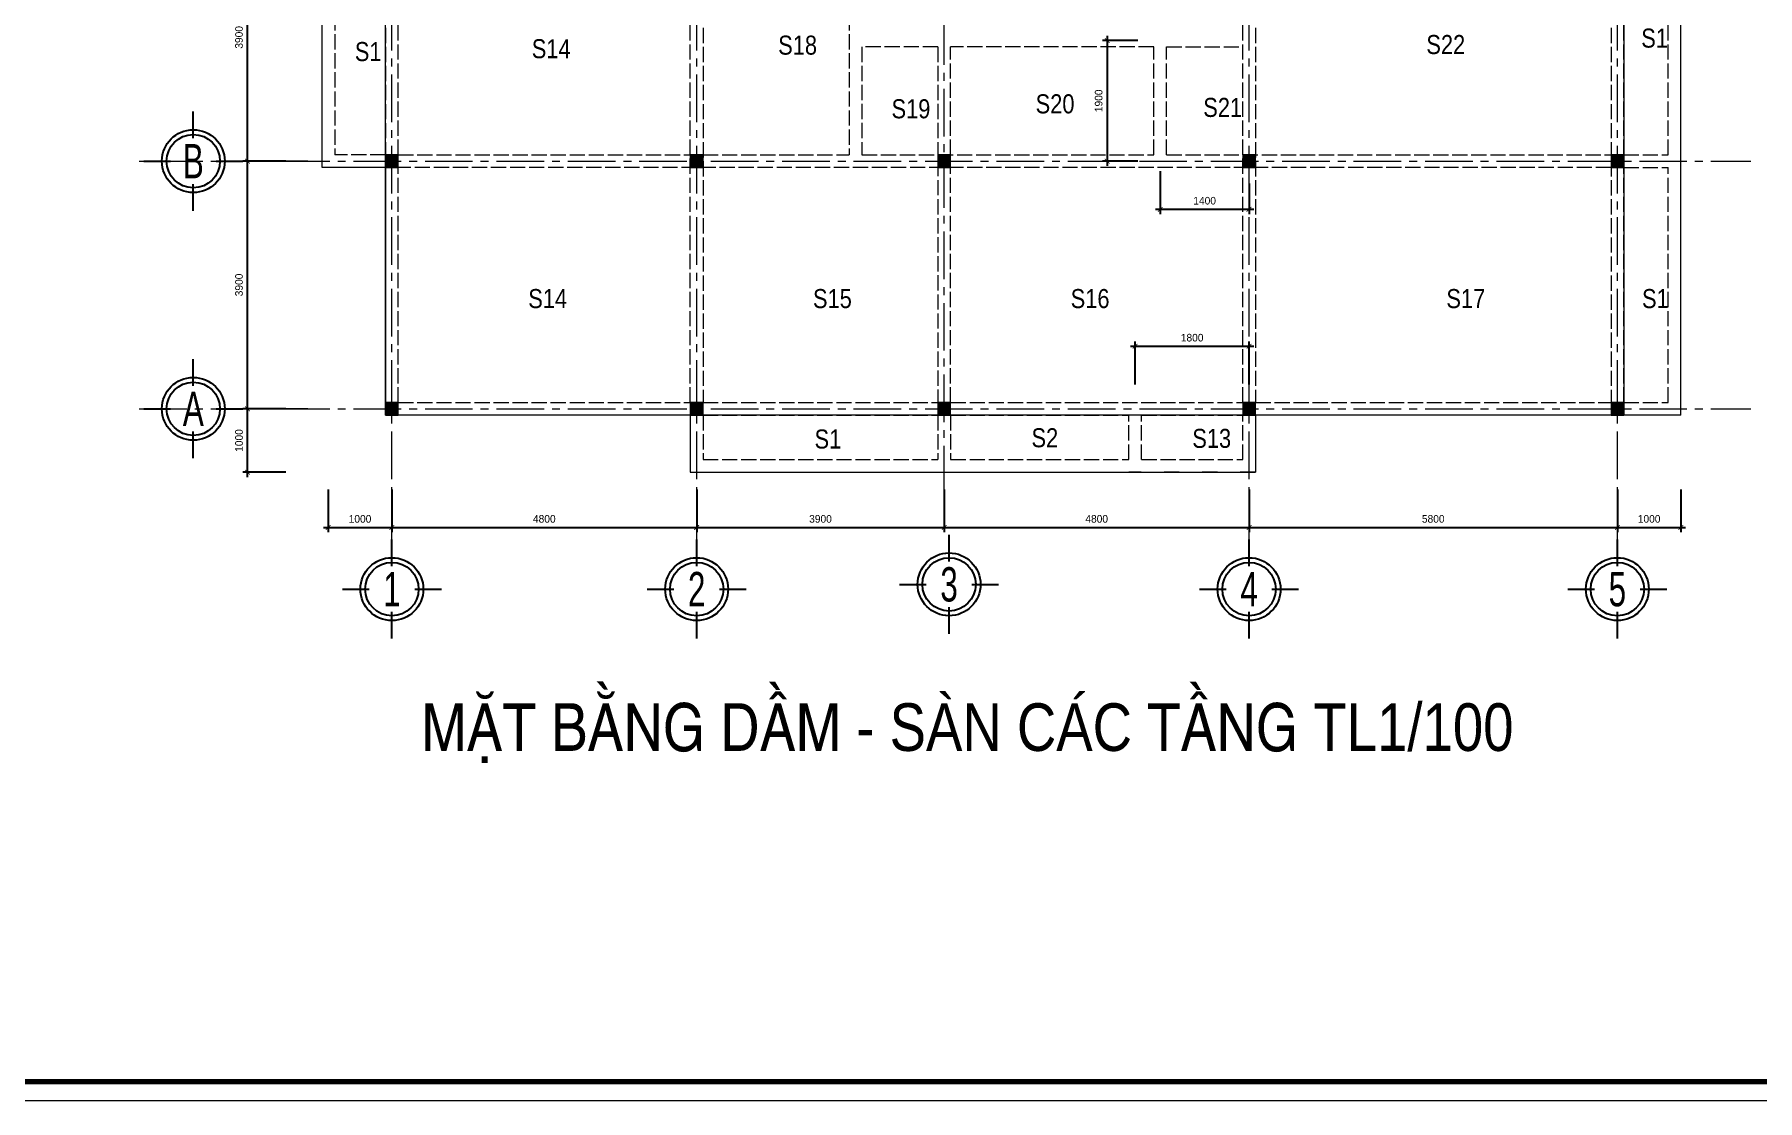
# Model space of a CAD drawing. Header units: inches. Extents: x 1604615 to 1925968, y -294302 to 52467.
# Drawn here: x 1790601 to 1817738, y -267877 to -251086 of the extents above; entities that cross this region are included whole.
import ezdxf
from ezdxf.enums import TextEntityAlignment as Align

# ---------------------------------------------------------------- set-up
doc = ezdxf.new("R2010")
doc.units = ezdxf.units.IN
doc.header["$LTSCALE"] = 20
doc.header["$MEASUREMENT"] = 0
for name, pattern in [('ACAD_ISO02W100', [15, 12, -3]), ('ACAD_ISO03W100', [30, 12, -18]), ('CENTER2', [1.125, 0.75, -0.125, 0.125, -0.125])]:
    doc.linetypes.add(name, pattern=pattern)
doc.layers.get('0').update_dxf_attribs({"lineweight": 13})
for name, color, linetype, lineweight in [('02', 103, 'Continuous', 20), ('khung', 26, 'Continuous', 80), ('kich thuoc', 8, 'Continuous', 13), ('net dut', 7, 'Continuous', 9), ('truc', 16, 'CENTER2', 9)]:
    doc.layers.add(name, color=color, linetype=linetype, lineweight=lineweight)
doc.layers.add('TEXT2', color=4, linetype='Continuous')
doc.styles.add('chu', font='VHELVCN.TTF')
doc.styles.add('text', font='ARIALN.TTF')
doc.dimstyles.new('100THEPMU', dxfattribs={"dimtxt": 120, "dimasz": 75, "dimexe": 75, "dimexo": 250, "dimgap": 75, "dimtad": 1, "dimdec": 0, "dimzin": 4, "dimdsep": 46, "dimtxsty": 'Standard', "dimblk": 'ARCHTICK', "dimcen": 10, "dimdle": 75, "dimadec": 0, "dimazin": 0, "dimtfac": 1, "dimtdec": 0, "dimtix": 1, "dimtofl": 0, "dimtmove": 1, "dimatfit": 3, "dimfxl": 600, "dimfxlon": 1, "dimtolj": 1, "dimtzin": 0, "dimarcsym": 0})

# ---------------------------------------------------------------- blocks, each defined once
blk = doc.blocks.new('_ArchTick')
at = {"color": 0, "linetype": 'ByBlock', "const_width": 0.15}
blk.add_lwpolyline([(-0.5, -0.5), (0.5, 0.5)], dxfattribs=at)
blk = doc.blocks.new('*D510')
at = {"layer": 'Defpoints', "color": 0}
for p in [(1795226, -253181), (1796230, -253181), (1796230, -258851)]:
    blk.add_point(p, dxfattribs=at)
at = {"layer": 'kich thuoc', "color": 0, "lineweight": -2}
for p, q in [((1795226, -258251), (1795226, -258926)), ((1796230, -258251), (1796230, -258926)), ((1795151, -258851), (1796305, -258851))]:
    blk.add_line(p, q, dxfattribs=at)
at = {"layer": 'kich thuoc', "color": 0, "lineweight": -2, "xscale": 75, "yscale": 75, "zscale": 75, "rotation": 180}
blk.add_blockref('_ArchTick', (1795226, -258851), dxfattribs=at)
at = {"layer": 'kich thuoc', "color": 0, "lineweight": -2, "xscale": 75, "yscale": 75, "zscale": 75}
blk.add_blockref('_ArchTick', (1796230, -258851), dxfattribs=at)
at = {"layer": 'kich thuoc', "color": 0, "insert": (1795728, -258716), "char_height": 120, "attachment_point": 5}
blk.add_mtext('\\A1;1000', dxfattribs=at)
blk = doc.blocks.new('*D511')
at = {"layer": 'Defpoints', "color": 0}
for p in [(1796230, -253181), (1801030, -257081), (1801030, -258851)]:
    blk.add_point(p, dxfattribs=at)
at = {"layer": 'kich thuoc', "color": 0, "lineweight": -2}
for p, q in [((1796230, -258251), (1796230, -258926)), ((1801030, -258251), (1801030, -258926)), ((1796155, -258851), (1801105, -258851))]:
    blk.add_line(p, q, dxfattribs=at)
at = {"layer": 'kich thuoc', "color": 0, "lineweight": -2, "xscale": 75, "yscale": 75, "zscale": 75, "rotation": 180}
blk.add_blockref('_ArchTick', (1796230, -258851), dxfattribs=at)
at = {"layer": 'kich thuoc', "color": 0, "lineweight": -2, "xscale": 75, "yscale": 75, "zscale": 75}
blk.add_blockref('_ArchTick', (1801030, -258851), dxfattribs=at)
at = {"layer": 'kich thuoc', "color": 0, "insert": (1798630, -258716), "char_height": 120, "attachment_point": 5}
blk.add_mtext('\\A1;4800', dxfattribs=at)
blk = doc.blocks.new('*D512')
at = {"layer": 'Defpoints', "color": 0}
for p in [(1801030, -257081), (1804930, -257081), (1804930, -258851)]:
    blk.add_point(p, dxfattribs=at)
at = {"layer": 'kich thuoc', "color": 0, "lineweight": -2}
for p, q in [((1801030, -258251), (1801030, -258926)), ((1804930, -258251), (1804930, -258926)), ((1800955, -258851), (1805005, -258851))]:
    blk.add_line(p, q, dxfattribs=at)
at = {"layer": 'kich thuoc', "color": 0, "lineweight": -2, "xscale": 75, "yscale": 75, "zscale": 75, "rotation": 180}
blk.add_blockref('_ArchTick', (1801030, -258851), dxfattribs=at)
at = {"layer": 'kich thuoc', "color": 0, "lineweight": -2, "xscale": 75, "yscale": 75, "zscale": 75}
blk.add_blockref('_ArchTick', (1804930, -258851), dxfattribs=at)
at = {"layer": 'kich thuoc', "color": 0, "insert": (1802980, -258716), "char_height": 120, "attachment_point": 5}
blk.add_mtext('\\A1;3900', dxfattribs=at)
blk = doc.blocks.new('*D513')
at = {"layer": 'Defpoints', "color": 0}
for p in [(1804930, -257081), (1809730, -257081), (1809730, -258851)]:
    blk.add_point(p, dxfattribs=at)
at = {"layer": 'kich thuoc', "color": 0, "lineweight": -2}
for p, q in [((1804930, -258251), (1804930, -258926)), ((1809730, -258251), (1809730, -258926)), ((1804855, -258851), (1809805, -258851))]:
    blk.add_line(p, q, dxfattribs=at)
at = {"layer": 'kich thuoc', "color": 0, "lineweight": -2, "xscale": 75, "yscale": 75, "zscale": 75, "rotation": 180}
blk.add_blockref('_ArchTick', (1804930, -258851), dxfattribs=at)
at = {"layer": 'kich thuoc', "color": 0, "lineweight": -2, "xscale": 75, "yscale": 75, "zscale": 75}
blk.add_blockref('_ArchTick', (1809730, -258851), dxfattribs=at)
at = {"layer": 'kich thuoc', "color": 0, "insert": (1807330, -258716), "char_height": 120, "attachment_point": 5}
blk.add_mtext('\\A1;4800', dxfattribs=at)
blk = doc.blocks.new('*D514')
at = {"layer": 'Defpoints', "color": 0}
for p in [(1809730, -257081), (1815530, -257081), (1815530, -258851)]:
    blk.add_point(p, dxfattribs=at)
at = {"layer": 'kich thuoc', "color": 0, "lineweight": -2}
for p, q in [((1809730, -258251), (1809730, -258926)), ((1815530, -258251), (1815530, -258926)), ((1809655, -258851), (1815605, -258851))]:
    blk.add_line(p, q, dxfattribs=at)
at = {"layer": 'kich thuoc', "color": 0, "lineweight": -2, "xscale": 75, "yscale": 75, "zscale": 75, "rotation": 180}
blk.add_blockref('_ArchTick', (1809730, -258851), dxfattribs=at)
at = {"layer": 'kich thuoc', "color": 0, "lineweight": -2, "xscale": 75, "yscale": 75, "zscale": 75}
blk.add_blockref('_ArchTick', (1815530, -258851), dxfattribs=at)
at = {"layer": 'kich thuoc', "color": 0, "insert": (1812630, -258716), "char_height": 120, "attachment_point": 5}
blk.add_mtext('\\A1;5800', dxfattribs=at)
blk = doc.blocks.new('*D515')
at = {"layer": 'Defpoints', "color": 0}
for p in [(1815530, -257081), (1816530, -257081), (1816530, -258851)]:
    blk.add_point(p, dxfattribs=at)
at = {"layer": 'kich thuoc', "color": 0, "lineweight": -2}
for p, q in [((1815530, -258251), (1815530, -258926)), ((1816530, -258251), (1816530, -258926)), ((1815455, -258851), (1816605, -258851))]:
    blk.add_line(p, q, dxfattribs=at)
at = {"layer": 'kich thuoc', "color": 0, "lineweight": -2, "xscale": 75, "yscale": 75, "zscale": 75, "rotation": 180}
blk.add_blockref('_ArchTick', (1815530, -258851), dxfattribs=at)
at = {"layer": 'kich thuoc', "color": 0, "lineweight": -2, "xscale": 75, "yscale": 75, "zscale": 75}
blk.add_blockref('_ArchTick', (1816530, -258851), dxfattribs=at)
at = {"layer": 'kich thuoc', "color": 0, "insert": (1816030, -258716), "char_height": 120, "attachment_point": 5}
blk.add_mtext('\\A1;1000', dxfattribs=at)
blk = doc.blocks.new('*D516')
at = {"layer": 'Defpoints', "color": 0}
for p in [(1793957, -256981), (1800930, -256981), (1800930, -257981)]:
    blk.add_point(p, dxfattribs=at)
at = {"layer": 'kich thuoc', "color": 0, "lineweight": -2}
for p, q in [((1794557, -256981), (1793882, -256981)), ((1793957, -258056), (1793957, -256906)), ((1794557, -257981), (1793882, -257981))]:
    blk.add_line(p, q, dxfattribs=at)
at = {"layer": 'kich thuoc', "color": 0, "lineweight": -2, "xscale": 75, "yscale": 75, "zscale": 75}
for p, rotation in [((1793957, -256981), 90), ((1793957, -257981), 270)]:
    blk.add_blockref('_ArchTick', p, dxfattribs=dict(at, rotation=rotation))
at = {"layer": 'kich thuoc', "color": 0, "insert": (1793822, -257481), "char_height": 120, "attachment_point": 5, "rotation": 90}
blk.add_mtext('\\A1;1000', dxfattribs=at)
blk = doc.blocks.new('*D517')
at = {"layer": 'Defpoints', "color": 0}
for p in [(1793957, -253081), (1796130, -253081), (1800930, -256981)]:
    blk.add_point(p, dxfattribs=at)
at = {"layer": 'kich thuoc', "color": 0, "lineweight": -2}
for p, q in [((1794557, -253081), (1793882, -253081)), ((1793957, -257056), (1793957, -253006)), ((1794557, -256981), (1793882, -256981))]:
    blk.add_line(p, q, dxfattribs=at)
at = {"layer": 'kich thuoc', "color": 0, "lineweight": -2, "xscale": 75, "yscale": 75, "zscale": 75}
for p, rotation in [((1793957, -253081), 90), ((1793957, -256981), 270)]:
    blk.add_blockref('_ArchTick', p, dxfattribs=dict(at, rotation=rotation))
at = {"layer": 'kich thuoc', "color": 0, "insert": (1793822, -255031), "char_height": 120, "attachment_point": 5, "rotation": 90}
blk.add_mtext('\\A1;3900', dxfattribs=at)
blk = doc.blocks.new('*D518')
at = {"layer": 'Defpoints', "color": 0}
for p in [(1793957, -249181), (1796130, -249181), (1796130, -253081)]:
    blk.add_point(p, dxfattribs=at)
at = {"layer": 'kich thuoc', "color": 0, "lineweight": -2}
for p, q in [((1793957, -253156), (1793957, -249106)), ((1794557, -249181), (1793882, -249181)), ((1794557, -253081), (1793882, -253081))]:
    blk.add_line(p, q, dxfattribs=at)
at = {"layer": 'kich thuoc', "color": 0, "lineweight": -2, "xscale": 75, "yscale": 75, "zscale": 75}
for p, rotation in [((1793957, -249181), 90), ((1793957, -253081), 270)]:
    blk.add_blockref('_ArchTick', p, dxfattribs=dict(at, rotation=rotation))
at = {"layer": 'kich thuoc', "color": 0, "insert": (1793822, -251131), "char_height": 120, "attachment_point": 5, "rotation": 90}
blk.add_mtext('\\A1;3900', dxfattribs=at)
blk = doc.blocks.new('*D522')
at = {"layer": 'Defpoints', "color": 0}
for p in [(1809730, -255997), (1807935, -257104), (1809730, -257191)]:
    blk.add_point(p, dxfattribs=at)
at = {"layer": 'kich thuoc', "color": 0, "lineweight": -2}
for p, q in [((1807860, -255997), (1809805, -255997)), ((1807935, -256597), (1807935, -255922)), ((1809730, -256597), (1809730, -255922))]:
    blk.add_line(p, q, dxfattribs=at)
at = {"layer": 'kich thuoc', "color": 0, "lineweight": -2, "xscale": 75, "yscale": 75, "zscale": 75, "rotation": 180}
blk.add_blockref('_ArchTick', (1807935, -255997), dxfattribs=at)
at = {"layer": 'kich thuoc', "color": 0, "lineweight": -2, "xscale": 75, "yscale": 75, "zscale": 75}
blk.add_blockref('_ArchTick', (1809730, -255997), dxfattribs=at)
at = {"layer": 'kich thuoc', "color": 0, "insert": (1808833, -255862), "char_height": 120, "attachment_point": 5}
blk.add_mtext('\\A1;1800', dxfattribs=at)
blk = doc.blocks.new('*D523')
at = {"layer": 'Defpoints', "color": 0}
for p in [(1808330, -252981), (1809730, -253181), (1808330, -253840)]:
    blk.add_point(p, dxfattribs=at)
at = {"layer": 'kich thuoc', "color": 0, "lineweight": -2}
for p, q in [((1808330, -253240), (1808330, -253915)), ((1809730, -253431), (1809730, -253915)), ((1809805, -253840), (1808255, -253840))]:
    blk.add_line(p, q, dxfattribs=at)
at = {"layer": 'kich thuoc', "color": 0, "lineweight": -2, "xscale": 75, "yscale": 75, "zscale": 75, "rotation": 180}
blk.add_blockref('_ArchTick', (1808330, -253840), dxfattribs=at)
at = {"layer": 'kich thuoc', "color": 0, "lineweight": -2, "xscale": 75, "yscale": 75, "zscale": 75}
blk.add_blockref('_ArchTick', (1809730, -253840), dxfattribs=at)
at = {"layer": 'kich thuoc', "color": 0, "insert": (1809030, -253705), "char_height": 120, "attachment_point": 5}
blk.add_mtext('\\A1;1400', dxfattribs=at)
blk = doc.blocks.new('*D524')
at = {"layer": 'Defpoints', "color": 0}
for p in [(1808230, -251181), (1807496, -253081), (1808230, -253081)]:
    blk.add_point(p, dxfattribs=at)
at = {"layer": 'kich thuoc', "color": 0, "lineweight": -2}
for p, q in [((1807980, -251181), (1807421, -251181)), ((1807496, -251106), (1807496, -253156)), ((1807980, -253081), (1807421, -253081))]:
    blk.add_line(p, q, dxfattribs=at)
at = {"layer": 'kich thuoc', "color": 0, "lineweight": -2, "xscale": 75, "yscale": 75, "zscale": 75}
for p, rotation in [((1807496, -251181), 90), ((1807496, -253081), 270)]:
    blk.add_blockref('_ArchTick', p, dxfattribs=dict(at, rotation=rotation))
at = {"layer": 'kich thuoc', "color": 0, "insert": (1807361, -252131), "char_height": 120, "attachment_point": 5, "rotation": 90}
blk.add_mtext('\\A1;1900', dxfattribs=at)

msp = doc.modelspace()

# ---------------------------------------------------------------- linework, layer by layer
at = {"linetype": 'ACAD_ISO03W100'}
for p, q in [((1796329.9, -256881.5), (1796129.9, -256881.5)), ((1796129.9, -256881.5), (1796129.9, -257081.5)), ((1796329.9, -257081.5), (1796329.9, -256881.5)), ((1801129.9, -256881.5), (1800929.9, -256881.5)), ((1800929.9, -256881.5), (1800929.9, -257081.5)), ((1801129.9, -257081.5), (1801129.9, -256881.5)), ((1805029.9, -256881.5), (1804829.9, -256881.5)), ((1804829.9, -256881.5), (1804829.9, -257081.5)), ((1805029.9, -257081.5), (1805029.9, -256881.5)), ((1796129.9, -257081.5), (1796329.9, -257081.5)), ((1800929.9, -257081.5), (1801129.9, -257081.5)), ((1804829.9, -257081.5), (1805029.9, -257081.5))]:
    msp.add_line(p, q, dxfattribs=at)
for points in [[(1796129.9, -253181.5), (1796329.9, -253181.5), (1796329.9, -252981.5), (1796129.9, -252981.5)], [(1804829.9, -253181.5), (1805029.9, -253181.5), (1805029.9, -252981.5), (1804829.9, -252981.5)], [(1809629.9, -253181.5), (1809829.9, -253181.5), (1809829.9, -252981.5), (1809629.9, -252981.5)], [(1815429.9, -253181.5), (1815629.9, -253181.5), (1815629.9, -252981.5), (1815429.9, -252981.5)], [(1809629.9, -257081.5), (1809829.9, -257081.5), (1809829.9, -256881.5), (1809629.9, -256881.5)], [(1815429.9, -257081.5), (1815629.9, -257081.5), (1815629.9, -256881.5), (1815429.9, -256881.5)]]:
    msp.add_lwpolyline(points, close=True, dxfattribs=at)
at = {"linetype": 'ACAD_ISO02W100'}
msp.add_lwpolyline([(1800929.9, -253181.5), (1801129.9, -253181.5), (1801129.9, -252981.5), (1800929.9, -252981.5)], close=True, dxfattribs=at)
at = {"linetype": 'ACAD_ISO03W100'}
for points in [[(1796129.9, -252981.5), (1796329.9, -252981.5), (1796129.9, -253181.5), (1796329.9, -253181.5)], [(1804829.9, -252981.5), (1805029.9, -252981.5), (1804829.9, -253181.5), (1805029.9, -253181.5)], [(1809629.9, -252981.5), (1809829.9, -252981.5), (1809629.9, -253181.5), (1809829.9, -253181.5)], [(1815429.9, -252981.5), (1815629.9, -252981.5), (1815429.9, -253181.5), (1815629.9, -253181.5)], [(1796129.9, -256881.5), (1796329.9, -256881.5), (1796129.9, -257081.5), (1796329.9, -257081.5)], [(1800929.9, -256881.5), (1801129.9, -256881.5), (1800929.9, -257081.5), (1801129.9, -257081.5)], [(1804829.9, -256881.5), (1805029.9, -256881.5), (1804829.9, -257081.5), (1805029.9, -257081.5)], [(1809629.9, -256881.5), (1809829.9, -256881.5), (1809629.9, -257081.5), (1809829.9, -257081.5)], [(1815429.9, -256881.5), (1815629.9, -256881.5), (1815429.9, -257081.5), (1815629.9, -257081.5)]]:
    msp.add_solid(points, dxfattribs=at)
at = {"linetype": 'ACAD_ISO02W100'}
msp.add_solid([(1800929.9, -252981.5), (1801129.9, -252981.5), (1800929.9, -253181.5), (1801129.9, -253181.5)], dxfattribs=at)
at = {"layer": '02'}
msp.add_lwpolyline([(1762347, -267877), (1846447, -267877), (1846447, -208477), (1762347, -208477)], close=True, dxfattribs=at)
at = {"layer": 'khung'}
msp.add_lwpolyline([(1762647, -267577), (1846147, -267577), (1846147, -208777), (1762647, -208777)], close=True, dxfattribs=at)
at = {"layer": 'net dut', "linetype": 'Continuous'}
for p, q in [((1795129.9, -253181.5), (1795129.9, -243281.3)), ((1816529.9, -257081.5), (1816529.9, -249081.5)), ((1796129.9, -253181.5), (1795129.9, -253181.5)), ((1796129.9, -252981.5), (1796129.9, -256881.5)), ((1801129.9, -257081.5), (1796329.9, -257081.5)), ((1800929.9, -257081.5), (1800929.9, -257981.5)), ((1815429.9, -257081.5), (1809630.2, -257081.5)), ((1809829.9, -257081.5), (1809829.9, -257981.5)), ((1800929.9, -257981.5), (1809829.9, -257981.5))]:
    msp.add_line(p, q, dxfattribs=at)
at = {"layer": 'net dut', "linetype": 'ACAD_ISO02W100'}
for p, q in [((1796129.9, -247081.5), (1796129.9, -252981.5)), ((1796329.9, -256881.5), (1796329.9, -247081.5)), ((1800929.9, -256881.5), (1800929.9, -247081.5)), ((1801129.9, -247081.5), (1801129.9, -256881.5)), ((1815429.9, -247981.5), (1815429.9, -256881.5)), ((1795329.9, -249281.5), (1795329.9, -252981.5)), ((1803429.9, -249281.5), (1803429.9, -252981.5)), ((1815629.9, -256881.5), (1815629.9, -249289.7)), ((1816329.9, -252981.5), (1816329.9, -249289.7)), ((1804829.9, -251279.4), (1803629.9, -251279.4)), ((1803629.9, -251279.4), (1803629.9, -252981.5)), ((1804829.9, -251279.4), (1804829.9, -256881.5)), ((1805029.9, -256881.5), (1805029.9, -251281.5)), ((1808229.9, -251281.5), (1805029.9, -251281.5)), ((1808229.9, -252981.5), (1808229.9, -251281.5)), ((1808429.9, -252981.5), (1808429.9, -251281.5)), ((1808429.9, -251281.5), (1809629.9, -251281.5)), ((1796129.9, -252981.5), (1795329.9, -252981.5)), ((1815629.9, -252981.5), (1816329.9, -252981.5)), ((1815629.9, -253181.5), (1816329.9, -253181.5)), ((1816329.9, -256881.5), (1816329.9, -253181.5)), ((1796329.9, -256881.5), (1815429.9, -256881.5)), ((1815629.9, -256881.5), (1816329.9, -256881.5)), ((1801129.9, -257081.5), (1801129.9, -257781.5)), ((1801129.9, -257081.5), (1807835.4, -257081.5)), ((1804829.9, -257081.5), (1804829.9, -257781.5)), ((1805029.9, -257081.5), (1805029.9, -257781.5)), ((1807835.4, -257781.5), (1807835.4, -257081.5)), ((1808035.4, -257781.5), (1808035.4, -257081.5)), ((1808035.4, -257081.5), (1809629.9, -257081.5)), ((1809630.2, -257781.5), (1809630.2, -257081.5)), ((1801129.9, -257781.5), (1804829.9, -257781.5)), ((1805029.9, -257781.5), (1807835.4, -257781.5)), ((1808035.4, -257781.5), (1809630.2, -257781.5))]:
    msp.add_line(p, q, dxfattribs=at)
at = {"layer": 'net dut', "color": 1, "linetype": 'Continuous'}
for p, q in [((1794906.5, -253081.5), (1794006.5, -253081.5)), ((1794906.5, -256981.5), (1794006.5, -256981.5))]:
    msp.add_line(p, q, dxfattribs=at)
at = {"layer": 'net dut', "linetype": 'ACAD_ISO03W100'}
for p, q in [((1796129.9, -256881.5), (1796329.9, -256881.5)), ((1801129.9, -256881.5), (1800929.9, -256881.5)), ((1804829.9, -256881.5), (1805029.9, -256881.5)), ((1815429.9, -256881.5), (1815629.9, -256881.5)), ((1809829.9, -257981.5), (1807835.4, -257981.5))]:
    msp.add_line(p, q, dxfattribs=at)
at = {"layer": 'net dut'}
msp.add_line((1816529.9, -257081.5), (1815629.9, -257081.5), dxfattribs=at)
msp.add_lwpolyline([(1796129.9, -238481.5), (1815629.9, -238481.5), (1815629.9, -257081.5), (1796129.9, -257081.5)], close=True, dxfattribs=at)
at = {"layer": 'net dut', "linetype": 'ACAD_ISO02W100'}
for points in [[(1809829.9, -247981.5), (1809829.9, -256881.5), (1809629.9, -256881.5), (1809629.9, -242581.5)], [(1808429.9, -252981.5), (1815429.9, -252981.5), (1815429.9, -253181.5), (1796329.9, -253181.5), (1796329.9, -252981.5), (1803429.9, -252981.5)], [(1803629.9, -252981.5), (1808229.9, -252981.5)]]:
    msp.add_lwpolyline(points, dxfattribs=at)
at = {"layer": 'TEXT2'}
for p, q in [((1793102.2, -252721.5), (1793102.2, -252301.5)), ((1792322.2, -253081.5), (1792742.2, -253081.5)), ((1793462.2, -253081.5), (1793882.2, -253081.5)), ((1793102.2, -253861.5), (1793102.2, -253441.5)), ((1793102.2, -256621.5), (1793102.2, -256201.5)), ((1792322.2, -256981.5), (1792742.2, -256981.5)), ((1793462.2, -256981.5), (1793882.2, -256981.5)), ((1793102.2, -257761.5), (1793102.2, -257341.5)), ((1796229.9, -259461.6), (1796229.9, -259041.6)), ((1801029.9, -259461.6), (1801029.9, -259041.6)), ((1805004.9, -259386.6), (1805004.9, -258966.6)), ((1809729.9, -259461.6), (1809729.9, -259041.6)), ((1815529.9, -259461.6), (1815529.9, -259041.6)), ((1795449.9, -259821.6), (1795869.9, -259821.6)), ((1796589.9, -259821.6), (1797009.9, -259821.6)), ((1800249.9, -259821.6), (1800669.9, -259821.6)), ((1801389.9, -259821.6), (1801809.9, -259821.6)), ((1804224.9, -259746.6), (1804644.9, -259746.6)), ((1805364.9, -259746.6), (1805784.9, -259746.6)), ((1808949.9, -259821.6), (1809369.9, -259821.6)), ((1810089.9, -259821.6), (1810509.9, -259821.6)), ((1814749.9, -259821.6), (1815169.9, -259821.6)), ((1815889.9, -259821.6), (1816309.9, -259821.6)), ((1796229.9, -260601.6), (1796229.9, -260181.6)), ((1801029.9, -260601.6), (1801029.9, -260181.6)), ((1805004.9, -260526.6), (1805004.9, -260106.6)), ((1809729.9, -260601.6), (1809729.9, -260181.6)), ((1815529.9, -260601.6), (1815529.9, -260181.6))]:
    msp.add_line(p, q, dxfattribs=at)
for centre, radius in [((1793102.2, -253081.5), 495), ((1793102.2, -253081.5), 420), ((1793102.2, -256981.5), 495), ((1793102.2, -256981.5), 420), ((1796229.9, -259821.6), 495), ((1796229.9, -259821.6), 420), ((1801029.9, -259821.6), 495), ((1801029.9, -259821.6), 420), ((1805004.9, -259746.6), 495), ((1805004.9, -259746.6), 420), ((1809729.9, -259821.6), 495), ((1809729.9, -259821.6), 420), ((1815529.9, -259821.6), 495), ((1815529.9, -259821.6), 420)]:
    msp.add_circle(centre, radius, dxfattribs=at)
at = {"layer": 'truc', "ltscale": 50}
for p, q in [((1796229.9, -259215.6), (1796229.9, -236011.2)), ((1801029.9, -259215.6), (1801029.9, -236011.2)), ((1804929.9, -258315.6), (1804929.9, -236011.2)), ((1809729.9, -259215.6), (1809729.9, -236011.2)), ((1815529.9, -259215.6), (1815529.9, -236011.2)), ((1792251.5, -253081.5), (1817632.8, -253081.5)), ((1792251.5, -256981.5), (1817632.8, -256981.5))]:
    msp.add_line(p, q, dxfattribs=at)

# ---------------------------------------------------------------- texts
at = {"color": 1, "char_height": 300, "width": 363.074, "attachment_point": 1, "style": 'chu'}
for s, insert in [('S1', (1815906.4, -250992.7)), ('S1', (1795646.3, -251204.9)), ('S14', (1798432.9, -251159.8)), ('S18', (1802313.9, -251103.5)), ('S22', (1812521.8, -251094.1)), ('S19', (1804099, -252106)), ('S20', (1806368.6, -252028.1)), ('S21', (1809008.5, -252084.5)), ('S14', (1798377.7, -255095.5)), ('S15', (1802862, -255095.5)), ('S16', (1806920.4, -255095.5)), ('S17', (1812837.1, -255095.5)), ('S1', (1815918.6, -255095.5)), ('S1', (1802886.4, -257307.4)), ('S2', (1806303.1, -257287.5)), ('S13', (1808835.7, -257297.5))]:
    msp.add_mtext(s, dxfattribs=dict(at, insert=insert))
at = {"insert": (1796691.6, -261620.3), "char_height": 750, "width": 28470.534, "attachment_point": 1, "style": 'chu'}
msp.add_mtext('MAËT BAÈNG DAÀM - SAØN CAÙC TAÀNG TL1/100', dxfattribs=at)
at = {"layer": 'TEXT2', "style": 'text', "width": 0.8}
for tag, p in [('B', (1793102.2, -253081.5)), ('A', (1793102.2, -256981.5)), ('1', (1796229.9, -259821.6)), ('2', (1801029.9, -259821.6)), ('3', (1805004.9, -259746.6)), ('4', (1809729.9, -259821.6)), ('5', (1815529.9, -259821.6))]:
    msp.add_attdef(tag, text='1', height=540, dxfattribs=at).set_placement(p, align=Align.MIDDLE_CENTER)

# ---------------------------------------------------------------- dimensions: what is measured, and where the dimension line sits
at = {"layer": 'kich thuoc'}
for base, p1, p2, picture, middle in [((1793957.2, -249181.5), (1796129.9, -253081.5), (1796129.9, -249181.5), '*D518', (1793822.2, -251131.5)), ((1807496.4, -253081.5), (1808229.9, -251181.5), (1808229.9, -253081.5), '*D524', (1807361.4, -252131.5)), ((1793957.2, -253081.5), (1800929.9, -256981.5), (1796129.9, -253081.5), '*D517', (1793822.2, -255031.5)), ((1793957.2, -256981.5), (1800929.9, -257981.5), (1800929.9, -256981.5), '*D516', (1793822.2, -257481.5))]:
    dim = msp.add_linear_dim(base=base, p1=p1, p2=p2, angle=90, dimstyle='100THEPMU', dxfattribs=at)
    dim.commit()
    dim.dimension.update_dxf_attribs({"geometry": picture, "text_midpoint": middle})
for base, p1, p2, text, picture, middle in [((1796229.9, -258851.3), (1795226, -253181.5), (1796229.9, -253181.5), '1000', '*D510', (1795727.9, -258716.3)), ((1809729.9, -255996.8), (1807935.4, -257103.9), (1809729.9, -257190.6), '1800', '*D522', (1808832.6, -255861.8))]:
    dim = msp.add_linear_dim(base=base, p1=p1, p2=p2, text=text, dimstyle='100THEPMU', dxfattribs=at)
    dim.commit()
    dim.dimension.update_dxf_attribs({"geometry": picture, "text_midpoint": middle})
for base, p1, p2, picture, middle in [((1801029.9, -258851.3), (1796229.9, -253181.5), (1801029.9, -257081.5), '*D511', (1798629.9, -258716.3)), ((1808329.9, -253840.5), (1809729.9, -253181.5), (1808329.9, -252981.5), '*D523', (1809029.9, -253705.5)), ((1804929.9, -258851.3), (1801029.9, -257081.5), (1804929.9, -257081.5), '*D512', (1802979.9, -258716.3)), ((1809729.9, -258851.3), (1804929.9, -257081.5), (1809729.9, -257081.5), '*D513', (1807329.9, -258716.3)), ((1815529.9, -258851.3), (1809729.9, -257081.5), (1815529.9, -257081.5), '*D514', (1812629.9, -258716.3)), ((1816529.9, -258851.3), (1815529.9, -257081.5), (1816529.9, -257081.5), '*D515', (1816029.9, -258716.3))]:
    dim = msp.add_linear_dim(base=base, p1=p1, p2=p2, dimstyle='100THEPMU', dxfattribs=at)
    dim.commit()
    dim.dimension.update_dxf_attribs({"geometry": picture, "text_midpoint": middle})

doc.saveas('drawing.dxf')
